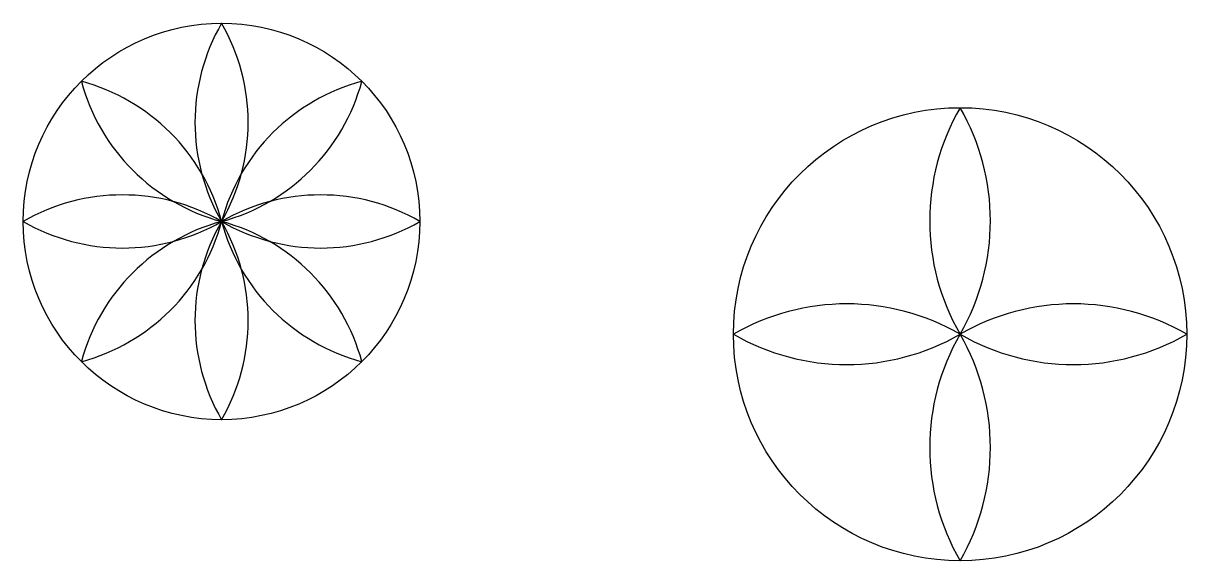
# Model space of a CAD drawing. Header units: millimetres. Extents: x 1961 to 2167, y 1690 to 1785.
import ezdxf

# ---------------------------------------------------------------- set-up
doc = ezdxf.new("R2010")
doc.units = ezdxf.units.MM

# ---------------------------------------------------------------- blocks, each defined once
blk = doc.blocks.new('*U2')
for centre, start, end in [((30.31, 0), 150, 210), ((-30.31, 0), 330, 30)]:
    blk.add_arc(centre, 35, start, end)
blk = doc.blocks.new('*U3')
at = {"color": 0, "linetype": 'ByBlock', "lineweight": -2, "transparency": 16777216}
blk.add_blockref('*U2', (1996.34, 1767.38), dxfattribs=at)
for p, rotation in [((1983.97, 1762.25), 45.00000000000001), ((2008.72, 1762.25), 315), ((1978.84, 1749.88), 90), ((2013.84, 1749.88), 270), ((1983.97, 1737.5), 135), ((2008.72, 1737.5), 225), ((1996.34, 1732.38), 180)]:
    blk.add_blockref('*U2', p, dxfattribs=dict(at, rotation=rotation))
blk = doc.blocks.new('*U4')
for centre, start, end in [((34.64, 0), 150, 210), ((-34.64, 0), 330, 30)]:
    blk.add_arc(centre, 40, start, end)
blk = doc.blocks.new('*U5')
at = {"color": 0, "linetype": 'ByBlock', "lineweight": -2, "transparency": 16777216}
blk.add_blockref('*U4', (2126.68, 1749.97), dxfattribs=at)
for p, rotation in [((2106.68, 1729.97), 90.00000000000001), ((2146.68, 1729.97), 270), ((2126.68, 1709.97), 180)]:
    blk.add_blockref('*U4', p, dxfattribs=dict(at, rotation=rotation))

msp = doc.modelspace()

# ---------------------------------------------------------------- linework, layer by layer
for centre, radius in [((1996.34, 1749.88), 35), ((2126.68, 1729.97), 40)]:
    msp.add_circle(centre, radius)

# ---------------------------------------------------------------- block references
for name in ['*U3', '*U5']:
    msp.add_blockref(name, (0, 0))

doc.saveas('drawing.dxf')
